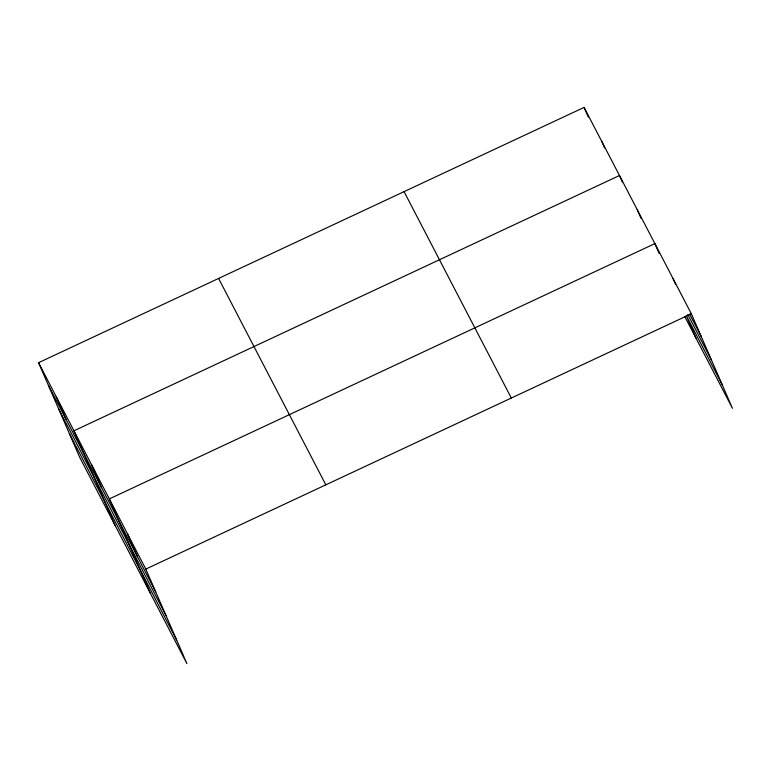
<?xml version="1.0" encoding="UTF-8"?>
<svg xmlns="http://www.w3.org/2000/svg" width="771" height="771" viewBox="0 0 771 771"><rect width="100%" height="100%" fill="white"/><g stroke="black" fill="none" stroke-linecap="round" stroke-linejoin="round"><path stroke-width="1.16" d="M38.55 362.688L145.806 569.075L186.91 663.6L79.654 457.213L38.55 362.688L584.09 107.4L691.346 313.787L732.45 408.312L684.918 316.862M145.806 569.075L691.346 313.787M689.621 314.163L701.225 336.493M687.771 314.472L711.527 360.192M722.148 384.613L686.229 315.503L695.982 338.141M404.062 191.642L511.318 398.038M218.579 278.437L325.834 484.834M48.419 385.384L155.675 591.781M58.731 409.093L165.987 615.48M69.342 433.504L176.598 639.901M673.112 278.707L675.463 284.104M659.109 253.341L654.878 243.617L109.337 498.904L150.441 593.429M637.183 209.558L640.942 218.212M622.303 181.995L619.489 175.509L73.949 430.796L115.043 525.321M601.794 141.45L604.609 147.936M584.09 107.4L588.321 117.125M127.572 533.995L137.44 556.691M91.643 464.846L101.512 487.551M56.244 396.737L66.113 419.443"/></g></svg>
